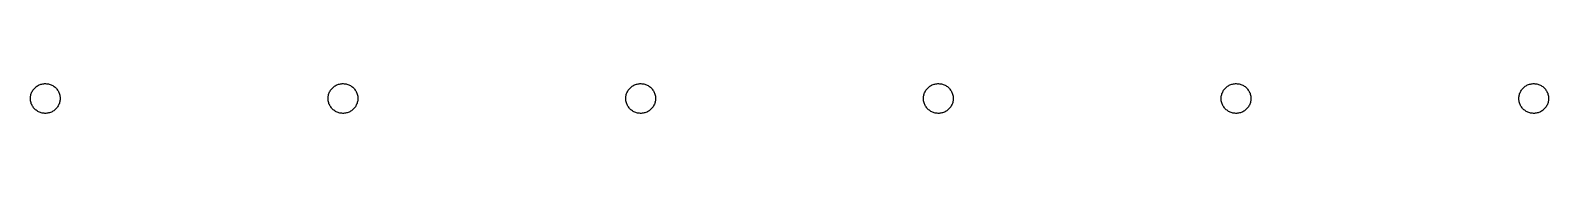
# Model space of a CAD drawing. Extents: x 0 to 96, y 0 to 48.
# Drawn here: x 72.69 to 79.07, y 34.21 to 34.34 of the extents above; entities that cross this region are included whole.
import ezdxf

# ---------------------------------------------------------------- set-up
doc = ezdxf.new("R2010")
doc.units = 0
doc.layers.add('Layer_1', color=7, linetype='CONTINUOUS')

msp = doc.modelspace()

# ---------------------------------------------------------------- linework, layer by layer
at = {"layer": 'Layer_1', "color": 7}
for p, q in [((72.6965, 34.296933), (72.698076, 34.300594)), ((72.698076, 34.300594), (72.69965, 34.304178)), ((72.69965, 34.304178), (72.701619, 34.307642)), ((72.701619, 34.307642), (72.703587, 34.310989)), ((72.703587, 34.310989), (72.705949, 34.314178)), ((72.705949, 34.314178), (72.708311, 34.317209)), ((72.708311, 34.317209), (72.711068, 34.320122)), ((72.711068, 34.320122), (72.713823, 34.322839)), ((72.713823, 34.322839), (72.716579, 34.325359)), ((72.716579, 34.325359), (72.719729, 34.327721)), ((72.719729, 34.327721), (72.723272, 34.329847)), ((72.723272, 34.329847), (72.726422, 34.331776)), ((72.726422, 34.331776), (72.729964, 34.333469)), ((72.729964, 34.333469), (72.733902, 34.334964)), ((72.733902, 34.334964), (72.737446, 34.336224)), ((72.737446, 34.336224), (72.741382, 34.337247)), ((72.741382, 34.337249), (72.745319, 34.337993)), ((72.745319, 34.337997), (72.748862, 34.338552)), ((72.748862, 34.338548), (72.7528, 34.338826)), ((72.7528, 34.338823), (72.756737, 34.338823)), ((72.756737, 34.338862), (72.760673, 34.338662)), ((72.760673, 34.338666), (72.764611, 34.338232)), ((72.764611, 34.338232), (72.768548, 34.337521)), ((72.768548, 34.337524), (72.772484, 34.33658)), ((72.772484, 34.336579), (72.776028, 34.335398)), ((72.776028, 34.335398), (72.779964, 34.33402)), ((72.779964, 34.33402), (72.783508, 34.332367)), ((72.783508, 34.332367), (72.786658, 34.330517)), ((72.786658, 34.330517), (72.790201, 34.32843)), ((72.790201, 34.32843), (72.793351, 34.326186)), ((72.793351, 34.326186), (72.7965, 34.323706)), ((72.7965, 34.323706), (72.799257, 34.321028)), ((72.799257, 34.321028), (72.802012, 34.318193)), ((72.802012, 34.318193), (72.804374, 34.315201)), ((72.804374, 34.315201), (72.806737, 34.312051)), ((72.806737, 34.312051), (72.809099, 34.308783)), ((72.809099, 34.308783), (72.811068, 34.305359)), ((72.811068, 34.305359), (72.812642, 34.301816)), ((72.812642, 34.301816), (72.814217, 34.298193)), ((73.9465, 34.296933), (73.948076, 34.300594)), ((73.948076, 34.300594), (73.94965, 34.304178)), ((73.94965, 34.304178), (73.951619, 34.307642)), ((73.951619, 34.307642), (73.953587, 34.310989)), ((73.953587, 34.310989), (73.955949, 34.314178)), ((73.955949, 34.314178), (73.958311, 34.317209)), ((73.958311, 34.317209), (73.961068, 34.320122)), ((73.961068, 34.320122), (73.963823, 34.322839)), ((73.963823, 34.322839), (73.966579, 34.325359)), ((73.966579, 34.325359), (73.969729, 34.327721)), ((73.969729, 34.327721), (73.973272, 34.329847)), ((73.973272, 34.329847), (73.976422, 34.331776)), ((73.976422, 34.331776), (73.979964, 34.333469)), ((73.979964, 34.333469), (73.983902, 34.334964)), ((73.983902, 34.334964), (73.987446, 34.336224)), ((73.987446, 34.336224), (73.991382, 34.337247)), ((73.991382, 34.337249), (73.995319, 34.337993)), ((73.995319, 34.337997), (73.998862, 34.338552)), ((73.998862, 34.338548), (74.0028, 34.338826)), ((74.0028, 34.338823), (74.006737, 34.338823)), ((74.006737, 34.338862), (74.010673, 34.338662)), ((74.010673, 34.338666), (74.014611, 34.338232)), ((74.014611, 34.338232), (74.018548, 34.337521)), ((74.018548, 34.337524), (74.022484, 34.33658)), ((74.022484, 34.336579), (74.026028, 34.335398)), ((74.026028, 34.335398), (74.029964, 34.33402)), ((74.029964, 34.33402), (74.033508, 34.332367)), ((74.033508, 34.332367), (74.036658, 34.330517)), ((74.036658, 34.330517), (74.040201, 34.32843)), ((74.040201, 34.32843), (74.043351, 34.326186)), ((74.043351, 34.326186), (74.0465, 34.323706)), ((74.0465, 34.323706), (74.049257, 34.321028)), ((74.049257, 34.321028), (74.052012, 34.318193)), ((74.052012, 34.318193), (74.054374, 34.315201)), ((74.054374, 34.315201), (74.056737, 34.312051)), ((74.056737, 34.312051), (74.059099, 34.308783)), ((74.059099, 34.308783), (74.061068, 34.305359)), ((74.061068, 34.305359), (74.062642, 34.301816)), ((74.062642, 34.301816), (74.064217, 34.298193)), ((75.1965, 34.296933), (75.198076, 34.300594)), ((75.198076, 34.300594), (75.19965, 34.304178)), ((75.19965, 34.304178), (75.201619, 34.307642)), ((75.201619, 34.307642), (75.203587, 34.310989)), ((75.203587, 34.310989), (75.205949, 34.314178)), ((75.205949, 34.314178), (75.208311, 34.317209)), ((75.208311, 34.317209), (75.211068, 34.320122)), ((75.211068, 34.320122), (75.213823, 34.322839)), ((75.213823, 34.322839), (75.216579, 34.325359)), ((75.216579, 34.325359), (75.219729, 34.327721)), ((75.219729, 34.327721), (75.223272, 34.329847)), ((75.223272, 34.329847), (75.226422, 34.331776)), ((75.226422, 34.331776), (75.229964, 34.333469)), ((75.229964, 34.333469), (75.233902, 34.334964)), ((75.233902, 34.334964), (75.237446, 34.336224)), ((75.237446, 34.336224), (75.241382, 34.337247)), ((75.241382, 34.337249), (75.245319, 34.337993)), ((75.245319, 34.337997), (75.248862, 34.338552)), ((75.248862, 34.338548), (75.2528, 34.338826)), ((75.2528, 34.338823), (75.256737, 34.338823)), ((75.256737, 34.338862), (75.260673, 34.338662)), ((75.260673, 34.338666), (75.264611, 34.338232)), ((75.264611, 34.338232), (75.268548, 34.337521)), ((75.268548, 34.337524), (75.272484, 34.33658)), ((75.272484, 34.336579), (75.276028, 34.335398)), ((75.276028, 34.335398), (75.279964, 34.33402)), ((75.279964, 34.33402), (75.283508, 34.332367)), ((75.283508, 34.332367), (75.286658, 34.330517)), ((75.286658, 34.330517), (75.290201, 34.32843)), ((75.290201, 34.32843), (75.293351, 34.326186)), ((75.293351, 34.326186), (75.2965, 34.323706)), ((75.2965, 34.323706), (75.299257, 34.321028)), ((75.299257, 34.321028), (75.302012, 34.318193)), ((75.302012, 34.318193), (75.304374, 34.315201)), ((75.304374, 34.315201), (75.306737, 34.312051)), ((75.306737, 34.312051), (75.309099, 34.308783)), ((75.309099, 34.308783), (75.311068, 34.305359)), ((75.311068, 34.305359), (75.312642, 34.301816)), ((75.312642, 34.301816), (75.314217, 34.298193)), ((76.4465, 34.296933), (76.448076, 34.300594)), ((76.448076, 34.300594), (76.44965, 34.304178)), ((76.44965, 34.304178), (76.451619, 34.307642)), ((76.451619, 34.307642), (76.453587, 34.310989)), ((76.453587, 34.310989), (76.455949, 34.314178)), ((76.455949, 34.314178), (76.458311, 34.317209)), ((76.458311, 34.317209), (76.461068, 34.320122)), ((76.461068, 34.320122), (76.463823, 34.322839)), ((76.463823, 34.322839), (76.466579, 34.325359)), ((76.466579, 34.325359), (76.469729, 34.327721)), ((76.469729, 34.327721), (76.473272, 34.329847)), ((76.473272, 34.329847), (76.476422, 34.331776)), ((76.476422, 34.331776), (76.479964, 34.333469)), ((76.479964, 34.333469), (76.483902, 34.334964)), ((76.483902, 34.334964), (76.487446, 34.336224)), ((76.487446, 34.336224), (76.491382, 34.337247)), ((76.491382, 34.337249), (76.495319, 34.337993)), ((76.495319, 34.337997), (76.498862, 34.338552)), ((76.498862, 34.338548), (76.5028, 34.338826)), ((76.5028, 34.338823), (76.506737, 34.338823)), ((76.506737, 34.338862), (76.510673, 34.338662)), ((76.510673, 34.338666), (76.514611, 34.338232)), ((76.514611, 34.338232), (76.518548, 34.337521)), ((76.518548, 34.337524), (76.522484, 34.33658)), ((76.522484, 34.336579), (76.526028, 34.335398)), ((76.526028, 34.335398), (76.529964, 34.33402)), ((76.529964, 34.33402), (76.533508, 34.332367)), ((76.533508, 34.332367), (76.536658, 34.330517)), ((76.536658, 34.330517), (76.540201, 34.32843)), ((76.540201, 34.32843), (76.543351, 34.326186)), ((76.543351, 34.326186), (76.5465, 34.323706)), ((76.5465, 34.323706), (76.549257, 34.321028)), ((76.549257, 34.321028), (76.552012, 34.318193)), ((76.552012, 34.318193), (76.554374, 34.315201)), ((76.554374, 34.315201), (76.556737, 34.312051)), ((76.556737, 34.312051), (76.559099, 34.308783)), ((76.559099, 34.308783), (76.561068, 34.305359)), ((76.561068, 34.305359), (76.562642, 34.301816)), ((76.562642, 34.301816), (76.564217, 34.298193)), ((77.6965, 34.296933), (77.698076, 34.300594)), ((77.698076, 34.300594), (77.69965, 34.304178)), ((77.69965, 34.304178), (77.701619, 34.307642)), ((77.701619, 34.307642), (77.703587, 34.310989)), ((77.703587, 34.310989), (77.705949, 34.314178)), ((77.705949, 34.314178), (77.708311, 34.317209)), ((77.708311, 34.317209), (77.711068, 34.320122)), ((77.711068, 34.320122), (77.713823, 34.322839)), ((77.713823, 34.322839), (77.716579, 34.325359)), ((77.716579, 34.325359), (77.719729, 34.327721)), ((77.719729, 34.327721), (77.723272, 34.329847)), ((77.723272, 34.329847), (77.726422, 34.331776)), ((77.726422, 34.331776), (77.729964, 34.333469)), ((77.729964, 34.333469), (77.733902, 34.334964)), ((77.733902, 34.334964), (77.737446, 34.336224)), ((77.737446, 34.336224), (77.741382, 34.337247)), ((77.741382, 34.337249), (77.745319, 34.337993)), ((77.745319, 34.337997), (77.748862, 34.338552)), ((77.748862, 34.338548), (77.7528, 34.338826)), ((77.7528, 34.338823), (77.756737, 34.338823)), ((77.756737, 34.338862), (77.760673, 34.338662)), ((77.760673, 34.338666), (77.764611, 34.338232)), ((77.764611, 34.338232), (77.768548, 34.337521)), ((77.768548, 34.337524), (77.772484, 34.33658)), ((77.772484, 34.336579), (77.776028, 34.335398)), ((77.776028, 34.335398), (77.779964, 34.33402)), ((77.779964, 34.33402), (77.783508, 34.332367)), ((77.783508, 34.332367), (77.786658, 34.330517)), ((77.786658, 34.330517), (77.790201, 34.32843)), ((77.790201, 34.32843), (77.793351, 34.326186)), ((77.793351, 34.326186), (77.7965, 34.323706)), ((77.7965, 34.323706), (77.799257, 34.321028)), ((77.799257, 34.321028), (77.802012, 34.318193)), ((77.802012, 34.318193), (77.804374, 34.315201)), ((77.804374, 34.315201), (77.806737, 34.312051)), ((77.806737, 34.312051), (77.809099, 34.308783)), ((77.809099, 34.308783), (77.811068, 34.305359)), ((77.811068, 34.305359), (77.812642, 34.301816)), ((77.812642, 34.301816), (77.814217, 34.298193)), ((78.9465, 34.296933), (78.948076, 34.300594)), ((78.948076, 34.300594), (78.94965, 34.304178)), ((78.94965, 34.304178), (78.951619, 34.307642)), ((78.951619, 34.307642), (78.953587, 34.310989)), ((78.953587, 34.310989), (78.955949, 34.314178)), ((78.955949, 34.314178), (78.958311, 34.317209)), ((78.958311, 34.317209), (78.961068, 34.320122)), ((78.961068, 34.320122), (78.963823, 34.322839)), ((78.963823, 34.322839), (78.966579, 34.325359)), ((78.966579, 34.325359), (78.969729, 34.327721)), ((78.969729, 34.327721), (78.973272, 34.329847)), ((78.973272, 34.329847), (78.976422, 34.331776)), ((78.976422, 34.331776), (78.979964, 34.333469)), ((78.979964, 34.333469), (78.983902, 34.334964)), ((78.983902, 34.334964), (78.987446, 34.336224)), ((78.987446, 34.336224), (78.991382, 34.337247)), ((78.991382, 34.337249), (78.995319, 34.337993)), ((78.995319, 34.337997), (78.998862, 34.338552)), ((78.998862, 34.338548), (79.0028, 34.338826)), ((79.0028, 34.338823), (79.006737, 34.338823)), ((79.006737, 34.338862), (79.010673, 34.338662)), ((79.010673, 34.338666), (79.014611, 34.338232)), ((79.014611, 34.338232), (79.018548, 34.337521)), ((79.018548, 34.337524), (79.022484, 34.33658)), ((79.022484, 34.336579), (79.026028, 34.335398)), ((79.026028, 34.335398), (79.029964, 34.33402)), ((79.029964, 34.33402), (79.033508, 34.332367)), ((79.033508, 34.332367), (79.036658, 34.330517)), ((79.036658, 34.330517), (79.040201, 34.32843)), ((79.040201, 34.32843), (79.043351, 34.326186)), ((79.043351, 34.326186), (79.0465, 34.323706)), ((79.0465, 34.323706), (79.049257, 34.321028)), ((79.049257, 34.321028), (79.052012, 34.318193)), ((79.052012, 34.318193), (79.054374, 34.315201)), ((79.054374, 34.315201), (79.056737, 34.312051)), ((79.056737, 34.312051), (79.059099, 34.308783)), ((79.059099, 34.308783), (79.061068, 34.305359)), ((79.061068, 34.305359), (79.062642, 34.301816)), ((79.062642, 34.301816), (79.064217, 34.298193)), ((72.692957, 34.277681), (72.693346, 34.281619)), ((72.692957, 34.273783), (72.692957, 34.277681)), ((72.693351, 34.269847), (72.692962, 34.273783)), ((72.693351, 34.281619), (72.69374, 34.285517)), ((72.693744, 34.265949), (72.693356, 34.269847)), ((72.694532, 34.26213), (72.693743, 34.265949)), ((72.693744, 34.285517), (72.694533, 34.289374)), ((72.694532, 34.289374), (72.695321, 34.293193)), ((72.695713, 34.258311), (72.694532, 34.26213)), ((72.695319, 34.293193), (72.6965, 34.296933)), ((72.696894, 34.254611), (72.695713, 34.258311)), ((72.698469, 34.250949), (72.696894, 34.254611)), ((72.700043, 34.247446), (72.698469, 34.250949)), ((72.702012, 34.24402), (72.700043, 34.247446)), ((72.704374, 34.240713), (72.702012, 34.24402)), ((72.706737, 34.237563), (72.704374, 34.240713)), ((72.709099, 34.234571), (72.706737, 34.237563)), ((72.8028, 34.235556), (72.800043, 34.232642)), ((72.805162, 34.238587), (72.8028, 34.235556)), ((72.807524, 34.241816), (72.805162, 34.238587)), ((72.809492, 34.245122), (72.807524, 34.241816)), ((72.811461, 34.248587), (72.809492, 34.245122)), ((72.813036, 34.25217), (72.811461, 34.248587)), ((72.814611, 34.255831), (72.813036, 34.25217)), ((72.814217, 34.298193), (72.815398, 34.294453)), ((72.815792, 34.259571), (72.814611, 34.255831)), ((72.815398, 34.294453), (72.816579, 34.290673)), ((72.816579, 34.26339), (72.81579, 34.259571)), ((72.817367, 34.267249), (72.816578, 34.26339)), ((72.816579, 34.290673), (72.817368, 34.286816)), ((72.817367, 34.286816), (72.817756, 34.282918)), ((72.81776, 34.271146), (72.817371, 34.267249)), ((72.81776, 34.282918), (72.818149, 34.27902)), ((72.818154, 34.275083), (72.817766, 34.271146)), ((72.818154, 34.27902), (72.818154, 34.275083)), ((73.942957, 34.277681), (73.943346, 34.281619)), ((73.942957, 34.273783), (73.942957, 34.277681)), ((73.943351, 34.269847), (73.942962, 34.273783)), ((73.943351, 34.281619), (73.94374, 34.285517)), ((73.943744, 34.265949), (73.943356, 34.269847)), ((73.944532, 34.26213), (73.943743, 34.265949)), ((73.943744, 34.285517), (73.944533, 34.289374)), ((73.944532, 34.289374), (73.945321, 34.293193)), ((73.945713, 34.258311), (73.944532, 34.26213)), ((73.945319, 34.293193), (73.9465, 34.296933)), ((73.946894, 34.254611), (73.945713, 34.258311)), ((73.948469, 34.250949), (73.946894, 34.254611)), ((73.950043, 34.247446), (73.948469, 34.250949)), ((73.952012, 34.24402), (73.950043, 34.247446)), ((73.954374, 34.240713), (73.952012, 34.24402)), ((73.956737, 34.237563), (73.954374, 34.240713)), ((73.959099, 34.234571), (73.956737, 34.237563)), ((74.0528, 34.235556), (74.050043, 34.232642)), ((74.055162, 34.238587), (74.0528, 34.235556)), ((74.057524, 34.241816), (74.055162, 34.238587)), ((74.059492, 34.245122), (74.057524, 34.241816)), ((74.061461, 34.248587), (74.059492, 34.245122)), ((74.063036, 34.25217), (74.061461, 34.248587)), ((74.064611, 34.255831), (74.063036, 34.25217)), ((74.064217, 34.298193), (74.065398, 34.294453)), ((74.065792, 34.259571), (74.064611, 34.255831)), ((74.065398, 34.294453), (74.066579, 34.290673)), ((74.066579, 34.26339), (74.06579, 34.259571)), ((74.067367, 34.267249), (74.066578, 34.26339)), ((74.066579, 34.290673), (74.067368, 34.286816)), ((74.067367, 34.286816), (74.067756, 34.282918)), ((74.06776, 34.271146), (74.067371, 34.267249)), ((74.06776, 34.282918), (74.068149, 34.27902)), ((74.068154, 34.275083), (74.067766, 34.271146)), ((74.068154, 34.27902), (74.068154, 34.275083)), ((75.192957, 34.277681), (75.193346, 34.281619)), ((75.192957, 34.273783), (75.192957, 34.277681)), ((75.193351, 34.269847), (75.192962, 34.273783)), ((75.193351, 34.281619), (75.19374, 34.285517)), ((75.193744, 34.265949), (75.193356, 34.269847)), ((75.194532, 34.26213), (75.193743, 34.265949)), ((75.193744, 34.285517), (75.194533, 34.289374)), ((75.194532, 34.289374), (75.195321, 34.293193)), ((75.195713, 34.258311), (75.194532, 34.26213)), ((75.195319, 34.293193), (75.1965, 34.296933)), ((75.196894, 34.254611), (75.195713, 34.258311)), ((75.198469, 34.250949), (75.196894, 34.254611)), ((75.200043, 34.247446), (75.198469, 34.250949)), ((75.202012, 34.24402), (75.200043, 34.247446)), ((75.204374, 34.240713), (75.202012, 34.24402)), ((75.206737, 34.237563), (75.204374, 34.240713)), ((75.209099, 34.234571), (75.206737, 34.237563)), ((75.3028, 34.235556), (75.300043, 34.232642)), ((75.305162, 34.238587), (75.3028, 34.235556)), ((75.307524, 34.241816), (75.305162, 34.238587)), ((75.309492, 34.245122), (75.307524, 34.241816)), ((75.311461, 34.248587), (75.309492, 34.245122)), ((75.313036, 34.25217), (75.311461, 34.248587)), ((75.314611, 34.255831), (75.313036, 34.25217)), ((75.314217, 34.298193), (75.315398, 34.294453)), ((75.315792, 34.259571), (75.314611, 34.255831)), ((75.315398, 34.294453), (75.316579, 34.290673)), ((75.316579, 34.26339), (75.31579, 34.259571)), ((75.317367, 34.267249), (75.316578, 34.26339)), ((75.316579, 34.290673), (75.317368, 34.286816)), ((75.317367, 34.286816), (75.317756, 34.282918)), ((75.31776, 34.271146), (75.317371, 34.267249)), ((75.31776, 34.282918), (75.318149, 34.27902)), ((75.318154, 34.275083), (75.317766, 34.271146)), ((75.318154, 34.27902), (75.318154, 34.275083)), ((76.442957, 34.277681), (76.443346, 34.281619)), ((76.442957, 34.273783), (76.442957, 34.277681)), ((76.443351, 34.269847), (76.442962, 34.273783)), ((76.443351, 34.281619), (76.44374, 34.285517)), ((76.443744, 34.265949), (76.443356, 34.269847)), ((76.444532, 34.26213), (76.443743, 34.265949)), ((76.443744, 34.285517), (76.444533, 34.289374)), ((76.444532, 34.289374), (76.445321, 34.293193)), ((76.445713, 34.258311), (76.444532, 34.26213)), ((76.445319, 34.293193), (76.4465, 34.296933)), ((76.446894, 34.254611), (76.445713, 34.258311)), ((76.448469, 34.250949), (76.446894, 34.254611)), ((76.450043, 34.247446), (76.448469, 34.250949)), ((76.452012, 34.24402), (76.450043, 34.247446)), ((76.454374, 34.240713), (76.452012, 34.24402)), ((76.456737, 34.237563), (76.454374, 34.240713)), ((76.459099, 34.234571), (76.456737, 34.237563)), ((76.5528, 34.235556), (76.550043, 34.232642)), ((76.555162, 34.238587), (76.5528, 34.235556)), ((76.557524, 34.241816), (76.555162, 34.238587)), ((76.559492, 34.245122), (76.557524, 34.241816)), ((76.561461, 34.248587), (76.559492, 34.245122)), ((76.563036, 34.25217), (76.561461, 34.248587)), ((76.564611, 34.255831), (76.563036, 34.25217)), ((76.564217, 34.298193), (76.565398, 34.294453)), ((76.565792, 34.259571), (76.564611, 34.255831)), ((76.565398, 34.294453), (76.566579, 34.290673)), ((76.566579, 34.26339), (76.56579, 34.259571)), ((76.567367, 34.267249), (76.566578, 34.26339)), ((76.566579, 34.290673), (76.567368, 34.286816)), ((76.567367, 34.286816), (76.567756, 34.282918)), ((76.56776, 34.271146), (76.567371, 34.267249)), ((76.56776, 34.282918), (76.568149, 34.27902)), ((76.568154, 34.275083), (76.567766, 34.271146)), ((76.568154, 34.27902), (76.568154, 34.275083)), ((77.692957, 34.277681), (77.693346, 34.281619)), ((77.692957, 34.273783), (77.692957, 34.277681)), ((77.693351, 34.269847), (77.692962, 34.273783)), ((77.693351, 34.281619), (77.69374, 34.285517)), ((77.693744, 34.265949), (77.693356, 34.269847)), ((77.694532, 34.26213), (77.693743, 34.265949)), ((77.693744, 34.285517), (77.694533, 34.289374)), ((77.694532, 34.289374), (77.695321, 34.293193)), ((77.695713, 34.258311), (77.694532, 34.26213)), ((77.695319, 34.293193), (77.6965, 34.296933)), ((77.696894, 34.254611), (77.695713, 34.258311)), ((77.698469, 34.250949), (77.696894, 34.254611)), ((77.700043, 34.247446), (77.698469, 34.250949)), ((77.702012, 34.24402), (77.700043, 34.247446)), ((77.704374, 34.240713), (77.702012, 34.24402)), ((77.706737, 34.237563), (77.704374, 34.240713)), ((77.709099, 34.234571), (77.706737, 34.237563)), ((77.8028, 34.235556), (77.800043, 34.232642)), ((77.805162, 34.238587), (77.8028, 34.235556)), ((77.807524, 34.241816), (77.805162, 34.238587)), ((77.809492, 34.245122), (77.807524, 34.241816)), ((77.811461, 34.248587), (77.809492, 34.245122)), ((77.813036, 34.25217), (77.811461, 34.248587)), ((77.814611, 34.255831), (77.813036, 34.25217)), ((77.814217, 34.298193), (77.815398, 34.294453)), ((77.815792, 34.259571), (77.814611, 34.255831)), ((77.815398, 34.294453), (77.816579, 34.290673)), ((77.816579, 34.26339), (77.81579, 34.259571)), ((77.817367, 34.267249), (77.816578, 34.26339)), ((77.816579, 34.290673), (77.817368, 34.286816)), ((77.817367, 34.286816), (77.817756, 34.282918)), ((77.81776, 34.271146), (77.817371, 34.267249)), ((77.81776, 34.282918), (77.818149, 34.27902)), ((77.818154, 34.275083), (77.817766, 34.271146)), ((77.818154, 34.27902), (77.818154, 34.275083)), ((78.942957, 34.277681), (78.943346, 34.281619)), ((78.942957, 34.273783), (78.942957, 34.277681)), ((78.943351, 34.269847), (78.942962, 34.273783)), ((78.943351, 34.281619), (78.94374, 34.285517)), ((78.943744, 34.265949), (78.943356, 34.269847)), ((78.944532, 34.26213), (78.943743, 34.265949)), ((78.943744, 34.285517), (78.944533, 34.289374)), ((78.944532, 34.289374), (78.945321, 34.293193)), ((78.945713, 34.258311), (78.944532, 34.26213)), ((78.945319, 34.293193), (78.9465, 34.296933)), ((78.946894, 34.254611), (78.945713, 34.258311)), ((78.948469, 34.250949), (78.946894, 34.254611)), ((78.950043, 34.247446), (78.948469, 34.250949)), ((78.952012, 34.24402), (78.950043, 34.247446)), ((78.954374, 34.240713), (78.952012, 34.24402)), ((78.956737, 34.237563), (78.954374, 34.240713)), ((78.959099, 34.234571), (78.956737, 34.237563)), ((79.0528, 34.235556), (79.050043, 34.232642)), ((79.055162, 34.238587), (79.0528, 34.235556)), ((79.057524, 34.241816), (79.055162, 34.238587)), ((79.059492, 34.245122), (79.057524, 34.241816)), ((79.061461, 34.248587), (79.059492, 34.245122)), ((79.063036, 34.25217), (79.061461, 34.248587)), ((79.064611, 34.255831), (79.063036, 34.25217)), ((79.064217, 34.298193), (79.065398, 34.294453)), ((79.065792, 34.259571), (79.064611, 34.255831)), ((79.065398, 34.294453), (79.066579, 34.290673)), ((79.066579, 34.26339), (79.06579, 34.259571)), ((79.067367, 34.267249), (79.066578, 34.26339)), ((79.066579, 34.290673), (79.067368, 34.286816)), ((79.067367, 34.286816), (79.067756, 34.282918)), ((79.06776, 34.271146), (79.067371, 34.267249)), ((79.06776, 34.282918), (79.068149, 34.27902)), ((79.068154, 34.275083), (79.067766, 34.271146)), ((79.068154, 34.27902), (79.068154, 34.275083)), ((72.711854, 34.231737), (72.709099, 34.234571)), ((72.714611, 34.22906), (72.711854, 34.231737)), ((72.71776, 34.226619), (72.714611, 34.22906)), ((72.72091, 34.224336), (72.71776, 34.226619)), ((72.724453, 34.222249), (72.72091, 34.224336)), ((72.727603, 34.220398), (72.724453, 34.222249)), ((72.731146, 34.218783), (72.727603, 34.220398)), ((72.735083, 34.217367), (72.731146, 34.218783)), ((72.738627, 34.216186), (72.735083, 34.217367)), ((72.742563, 34.21524), (72.738627, 34.216184)), ((72.7465, 34.214571), (72.742563, 34.215238)), ((72.750438, 34.214099), (72.7465, 34.214577)), ((72.754374, 34.213902), (72.750438, 34.214102)), ((72.758311, 34.213941), (72.754374, 34.213941)), ((72.762249, 34.214217), (72.758311, 34.213939)), ((72.765792, 34.214768), (72.762249, 34.214212)), ((72.769729, 34.215556), (72.765792, 34.214767)), ((72.773666, 34.21654), (72.769729, 34.215551)), ((72.777209, 34.2178), (72.773666, 34.21654)), ((72.781146, 34.219296), (72.777209, 34.2178)), ((72.784689, 34.220989), (72.781146, 34.219296)), ((72.787839, 34.222918), (72.784689, 34.220989)), ((72.791382, 34.225083), (72.787839, 34.222918)), ((72.794532, 34.227406), (72.791382, 34.225083)), ((72.797288, 34.229926), (72.794532, 34.227406)), ((72.800043, 34.232642), (72.797288, 34.229926)), ((73.961854, 34.231737), (73.959099, 34.234571)), ((73.964611, 34.22906), (73.961854, 34.231737)), ((73.96776, 34.226619), (73.964611, 34.22906)), ((73.97091, 34.224336), (73.96776, 34.226619)), ((73.974453, 34.222249), (73.97091, 34.224336)), ((73.977603, 34.220398), (73.974453, 34.222249)), ((73.981146, 34.218783), (73.977603, 34.220398)), ((73.985083, 34.217367), (73.981146, 34.218783)), ((73.988627, 34.216186), (73.985083, 34.217367)), ((73.992563, 34.21524), (73.988627, 34.216184)), ((73.9965, 34.214571), (73.992563, 34.215238)), ((74.000438, 34.214099), (73.9965, 34.214577)), ((74.004374, 34.213902), (74.000438, 34.214102)), ((74.008311, 34.213941), (74.004374, 34.213941)), ((74.012249, 34.214217), (74.008311, 34.213939)), ((74.015792, 34.214768), (74.012249, 34.214212)), ((74.019729, 34.215556), (74.015792, 34.214767)), ((74.023666, 34.21654), (74.019729, 34.215551)), ((74.027209, 34.2178), (74.023666, 34.21654)), ((74.031146, 34.219296), (74.027209, 34.2178)), ((74.034689, 34.220989), (74.031146, 34.219296)), ((74.037839, 34.222918), (74.034689, 34.220989)), ((74.041382, 34.225083), (74.037839, 34.222918)), ((74.044532, 34.227406), (74.041382, 34.225083)), ((74.047288, 34.229926), (74.044532, 34.227406)), ((74.050043, 34.232642), (74.047288, 34.229926)), ((75.211854, 34.231737), (75.209099, 34.234571)), ((75.214611, 34.22906), (75.211854, 34.231737)), ((75.21776, 34.226619), (75.214611, 34.22906)), ((75.22091, 34.224336), (75.21776, 34.226619)), ((75.224453, 34.222249), (75.22091, 34.224336)), ((75.227603, 34.220398), (75.224453, 34.222249)), ((75.231146, 34.218783), (75.227603, 34.220398)), ((75.235083, 34.217367), (75.231146, 34.218783)), ((75.238627, 34.216186), (75.235083, 34.217367)), ((75.242563, 34.21524), (75.238627, 34.216184)), ((75.2465, 34.214571), (75.242563, 34.215238)), ((75.250438, 34.214099), (75.2465, 34.214577)), ((75.254374, 34.213902), (75.250438, 34.214102)), ((75.258311, 34.213941), (75.254374, 34.213941)), ((75.262249, 34.214217), (75.258311, 34.213939)), ((75.265792, 34.214768), (75.262249, 34.214212)), ((75.269729, 34.215556), (75.265792, 34.214767)), ((75.273666, 34.21654), (75.269729, 34.215551)), ((75.277209, 34.2178), (75.273666, 34.21654)), ((75.281146, 34.219296), (75.277209, 34.2178)), ((75.284689, 34.220989), (75.281146, 34.219296)), ((75.287839, 34.222918), (75.284689, 34.220989)), ((75.291382, 34.225083), (75.287839, 34.222918)), ((75.294532, 34.227406), (75.291382, 34.225083)), ((75.297288, 34.229926), (75.294532, 34.227406)), ((75.300043, 34.232642), (75.297288, 34.229926)), ((76.461854, 34.231737), (76.459099, 34.234571)), ((76.464611, 34.22906), (76.461854, 34.231737)), ((76.46776, 34.226619), (76.464611, 34.22906)), ((76.47091, 34.224336), (76.46776, 34.226619)), ((76.474453, 34.222249), (76.47091, 34.224336)), ((76.477603, 34.220398), (76.474453, 34.222249)), ((76.481146, 34.218783), (76.477603, 34.220398)), ((76.485083, 34.217367), (76.481146, 34.218783)), ((76.488627, 34.216186), (76.485083, 34.217367)), ((76.492563, 34.21524), (76.488627, 34.216184)), ((76.4965, 34.214571), (76.492563, 34.215238)), ((76.500438, 34.214099), (76.4965, 34.214577)), ((76.504374, 34.213902), (76.500438, 34.214102)), ((76.508311, 34.213941), (76.504374, 34.213941)), ((76.512249, 34.214217), (76.508311, 34.213939)), ((76.515792, 34.214768), (76.512249, 34.214212)), ((76.519729, 34.215556), (76.515792, 34.214767)), ((76.523666, 34.21654), (76.519729, 34.215551)), ((76.527209, 34.2178), (76.523666, 34.21654)), ((76.531146, 34.219296), (76.527209, 34.2178)), ((76.534689, 34.220989), (76.531146, 34.219296)), ((76.537839, 34.222918), (76.534689, 34.220989)), ((76.541382, 34.225083), (76.537839, 34.222918)), ((76.544532, 34.227406), (76.541382, 34.225083)), ((76.547288, 34.229926), (76.544532, 34.227406)), ((76.550043, 34.232642), (76.547288, 34.229926)), ((77.711854, 34.231737), (77.709099, 34.234571)), ((77.714611, 34.22906), (77.711854, 34.231737)), ((77.71776, 34.226619), (77.714611, 34.22906)), ((77.72091, 34.224336), (77.71776, 34.226619)), ((77.724453, 34.222249), (77.72091, 34.224336)), ((77.727603, 34.220398), (77.724453, 34.222249)), ((77.731146, 34.218783), (77.727603, 34.220398)), ((77.735083, 34.217367), (77.731146, 34.218783)), ((77.738627, 34.216186), (77.735083, 34.217367)), ((77.742563, 34.21524), (77.738627, 34.216184)), ((77.7465, 34.214571), (77.742563, 34.215238)), ((77.750438, 34.214099), (77.7465, 34.214577)), ((77.754374, 34.213902), (77.750438, 34.214102)), ((77.758311, 34.213941), (77.754374, 34.213941)), ((77.762249, 34.214217), (77.758311, 34.213939)), ((77.765792, 34.214768), (77.762249, 34.214212)), ((77.769729, 34.215556), (77.765792, 34.214767)), ((77.773666, 34.21654), (77.769729, 34.215551)), ((77.777209, 34.2178), (77.773666, 34.21654)), ((77.781146, 34.219296), (77.777209, 34.2178)), ((77.784689, 34.220989), (77.781146, 34.219296)), ((77.787839, 34.222918), (77.784689, 34.220989)), ((77.791382, 34.225083), (77.787839, 34.222918)), ((77.794532, 34.227406), (77.791382, 34.225083)), ((77.797288, 34.229926), (77.794532, 34.227406)), ((77.800043, 34.232642), (77.797288, 34.229926)), ((78.961854, 34.231737), (78.959099, 34.234571)), ((78.964611, 34.22906), (78.961854, 34.231737)), ((78.96776, 34.226619), (78.964611, 34.22906)), ((78.97091, 34.224336), (78.96776, 34.226619)), ((78.974453, 34.222249), (78.97091, 34.224336)), ((78.977603, 34.220398), (78.974453, 34.222249)), ((78.981146, 34.218783), (78.977603, 34.220398)), ((78.985083, 34.217367), (78.981146, 34.218783)), ((78.988627, 34.216186), (78.985083, 34.217367)), ((78.992563, 34.21524), (78.988627, 34.216184)), ((78.9965, 34.214571), (78.992563, 34.215238)), ((79.000438, 34.214099), (78.9965, 34.214577)), ((79.004374, 34.213902), (79.000438, 34.214102)), ((79.008311, 34.213941), (79.004374, 34.213941)), ((79.012249, 34.214217), (79.008311, 34.213939)), ((79.015792, 34.214768), (79.012249, 34.214212)), ((79.019729, 34.215556), (79.015792, 34.214767)), ((79.023666, 34.21654), (79.019729, 34.215551)), ((79.027209, 34.2178), (79.023666, 34.21654)), ((79.031146, 34.219296), (79.027209, 34.2178)), ((79.034689, 34.220989), (79.031146, 34.219296)), ((79.037839, 34.222918), (79.034689, 34.220989)), ((79.041382, 34.225083), (79.037839, 34.222918)), ((79.044532, 34.227406), (79.041382, 34.225083)), ((79.047288, 34.229926), (79.044532, 34.227406)), ((79.050043, 34.232642), (79.047288, 34.229926))]:
    msp.add_line(p, q, dxfattribs=at)

doc.saveas('drawing.dxf')
